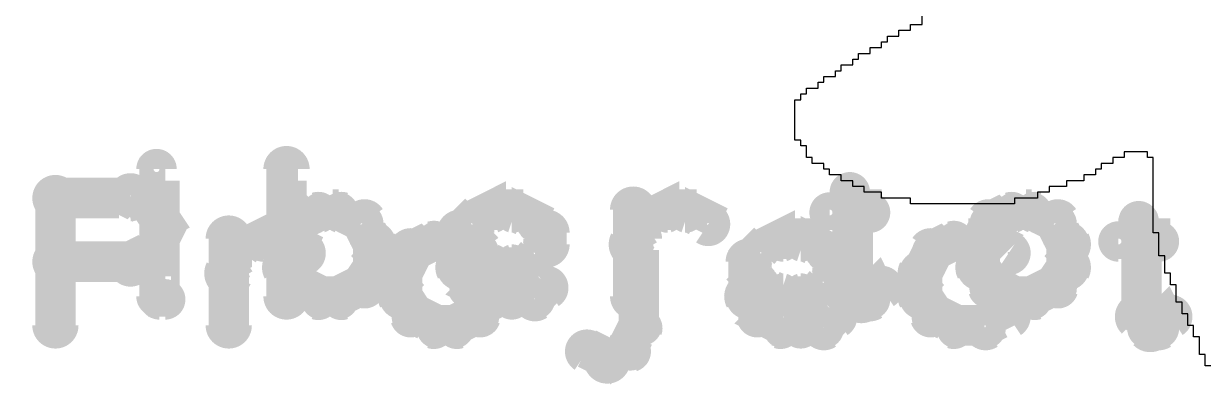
# Model space of a CAD drawing. Extents: x 7835 to 14160, y 8914 to 11568.
# Drawn here: x 7954.5 to 8159, y 9569.4 to 9633.1 of the extents above; entities that cross this region are included whole.
import ezdxf

# ---------------------------------------------------------------- set-up
doc = ezdxf.new("R2010")
doc.units = 0
for name, color, linetype in [('BOTTOM_SILKSCREEN', 5, 'CONTINUOUS'), ('DOCUMENTATION1', 3, 'CONTINUOUS'), ('TOP_SILKSCREEN', 1, 'CONTINUOUS')]:
    doc.layers.add(name, color=color, linetype=linetype)

msp = doc.modelspace()

# ---------------------------------------------------------------- linework, layer by layer
at = {"layer": 'BOTTOM_SILKSCREEN', "color": 171}
msp.add_lwpolyline([(8160, 9574), (8159, 9574), (8159, 9574), (8159, 9574, -1), (8159, 9574), (8159, 9574, -1), (8159, 9574), (8159, 9574), (8159, 9574), (8159, 9576), (8159, 9576), (8159, 9576, -1), (8159, 9576), (8159, 9576, -1), (8159, 9576), (8159, 9576), (8159, 9576), (8158, 9576), (8158, 9576), (8158, 9576, -1), (8158, 9576), (8158, 9576, -1), (8158, 9576), (8158, 9576), (8158, 9576), (8158, 9579), (8158, 9579), (8158, 9579, -1), (8158, 9579), (8158, 9579, -1), (8158, 9579), (8158, 9579), (8158, 9579), (8157, 9579), (8157, 9579), (8157, 9579, -1), (8157, 9579), (8157, 9579, -1), (8157, 9579), (8157, 9579), (8157, 9579), (8157, 9581), (8157, 9581), (8157, 9581, -1), (8157, 9581), (8157, 9581, -1), (8157, 9581), (8157, 9581), (8157, 9581), (8156, 9581), (8156, 9581), (8156, 9581, -1), (8156, 9581), (8156, 9581, -1), (8156, 9581), (8156, 9581), (8156, 9581), (8156, 9583), (8156, 9583), (8156, 9583, -1), (8156, 9583), (8156, 9583, -1), (8156, 9583), (8156, 9583), (8156, 9583), (8155, 9583), (8155, 9583), (8155, 9583, -1), (8155, 9583), (8155, 9583, -1), (8155, 9583), (8155, 9583), (8155, 9583), (8155, 9585), (8155, 9585), (8155, 9585, -1), (8155, 9585), (8155, 9585, -1), (8155, 9585), (8155, 9585), (8155, 9585), (8154, 9585), (8154, 9585), (8154, 9585, -1), (8154, 9585), (8154, 9585, -1), (8154, 9585), (8154, 9585), (8154, 9585), (8154, 9588), (8154, 9588), (8154, 9588, -1), (8154, 9588), (8154, 9588, -1), (8154, 9588), (8154, 9588), (8154, 9588), (8153, 9588), (8153, 9588), (8153, 9588, -1), (8153, 9588), (8153, 9588, -1), (8153, 9588), (8153, 9588), (8153, 9588), (8153, 9590), (8153, 9590), (8153, 9590, -1), (8153, 9590), (8153, 9590, -1), (8153, 9590), (8153, 9590), (8153, 9590), (8152, 9590), (8152, 9590), (8152, 9590, -1), (8152, 9590), (8152, 9590, -1), (8152, 9590), (8152, 9590), (8152, 9590), (8152, 9593), (8152, 9593), (8152, 9593, -1), (8152, 9593), (8152, 9593, -1), (8152, 9593), (8152, 9593), (8152, 9593), (8151, 9593), (8151, 9593), (8151, 9593, -1), (8151, 9593), (8151, 9593, -1), (8151, 9593), (8151, 9593), (8151, 9593), (8151, 9597), (8151, 9597), (8151, 9597, -1), (8151, 9597), (8151, 9597, -1), (8151, 9597), (8151, 9597), (8151, 9597), (8150, 9597), (8150, 9597), (8150, 9597, -1), (8150, 9597), (8150, 9597, -1), (8150, 9597), (8150, 9597), (8150, 9597), (8150, 9610), (8150, 9610), (8150, 9610, -1), (8150, 9610), (8150, 9610, -1), (8150, 9610), (8150, 9610), (8150, 9610), (8149, 9610), (8149, 9610), (8149, 9610, -1), (8149, 9610), (8149, 9610, -1), (8149, 9610), (8149, 9610), (8149, 9610), (8149, 9611), (8149, 9611), (8149, 9611, -1), (8149, 9611), (8149, 9611, -1), (8149, 9611), (8149, 9611), (8149, 9611), (8145, 9611), (8145, 9611), (8145, 9611, -1), (8145, 9611), (8145, 9611, -1), (8145, 9611), (8145, 9611), (8145, 9611), (8145, 9610), (8145, 9610), (8145, 9610, -1), (8145, 9610), (8145, 9610, -1), (8145, 9610), (8145, 9610), (8145, 9610), (8143, 9610), (8143, 9610), (8143, 9610, -1), (8143, 9610), (8143, 9610, -1), (8143, 9610), (8143, 9610), (8143, 9610), (8143, 9609), (8143, 9609), (8143, 9609, -1), (8143, 9609), (8143, 9609, -1), (8143, 9609), (8143, 9609), (8143, 9609), (8141, 9609), (8141, 9609), (8141, 9609, -1), (8141, 9609), (8141, 9609, -1), (8141, 9609), (8141, 9609), (8141, 9609), (8141, 9608), (8141, 9608), (8141, 9608, -1), (8141, 9608), (8141, 9608, -1), (8141, 9608), (8141, 9608), (8141, 9608), (8140, 9608), (8140, 9608), (8140, 9608, -1), (8140, 9608), (8140, 9608, -1), (8140, 9608), (8140, 9608), (8140, 9608), (8140, 9607), (8140, 9607), (8140, 9607, -1), (8140, 9607), (8140, 9607, -1), (8140, 9607), (8140, 9607), (8140, 9607), (8138, 9607), (8138, 9607), (8138, 9607, -1), (8138, 9607), (8138, 9607, -1), (8138, 9607), (8138, 9607), (8138, 9607), (8138, 9606), (8138, 9606), (8138, 9606, -1), (8138, 9606), (8138, 9606, -1), (8138, 9606), (8138, 9606), (8138, 9606), (8135, 9606), (8135, 9606), (8135, 9606, -1), (8135, 9606), (8135, 9606, -1), (8135, 9606), (8135, 9606), (8135, 9606), (8135, 9605), (8135, 9605), (8135, 9605, -1), (8135, 9605), (8135, 9605, -1), (8135, 9605), (8135, 9605), (8135, 9605), (8132, 9605), (8132, 9605), (8132, 9605, -1), (8132, 9605), (8132, 9605, -1), (8132, 9605), (8132, 9605), (8132, 9605), (8132, 9604), (8132, 9604), (8132, 9604, -1), (8132, 9604), (8132, 9604, -1), (8132, 9604), (8132, 9604), (8132, 9604), (8130, 9604), (8130, 9604), (8130, 9604, -1), (8130, 9604), (8130, 9604, -1), (8130, 9604), (8130, 9604), (8130, 9604), (8130, 9603), (8130, 9603), (8130, 9603, -1), (8130, 9603), (8130, 9603, -1), (8130, 9603), (8130, 9603), (8130, 9603), (8126, 9603), (8126, 9603), (8126, 9603, -1), (8126, 9603), (8126, 9603, -1), (8126, 9603), (8126, 9603), (8126, 9603), (8126, 9602), (8126, 9602), (8126, 9602, -1), (8126, 9602), (8126, 9602, -1), (8126, 9602), (8126, 9602), (8126, 9602), (8108, 9602), (8108, 9602), (8108, 9602, -1), (8108, 9602), (8108, 9602, -1), (8108, 9602), (8108, 9602), (8108, 9602), (8108, 9603), (8108, 9603), (8108, 9603, -1), (8108, 9603), (8108, 9603, -1), (8108, 9603), (8108, 9603), (8108, 9603), (8103, 9603), (8103, 9603), (8103, 9603, -1), (8103, 9603), (8103, 9603, -1), (8103, 9603), (8103, 9603), (8103, 9603), (8103, 9604), (8103, 9604), (8103, 9604, -1), (8103, 9604), (8103, 9604, -1), (8103, 9604), (8103, 9604), (8103, 9604), (8100, 9604), (8100, 9604), (8100, 9604, -1), (8100, 9604), (8100, 9604, -1), (8100, 9604), (8100, 9604), (8100, 9604), (8100, 9605), (8100, 9605), (8100, 9605, -1), (8100, 9605), (8100, 9605, -1), (8100, 9605), (8100, 9605), (8100, 9605), (8098, 9605), (8098, 9605), (8098, 9605, -1), (8098, 9605), (8098, 9605, -1), (8098, 9605), (8098, 9605), (8098, 9605), (8098, 9606), (8098, 9606), (8098, 9606, -1), (8098, 9606), (8098, 9606, -1), (8098, 9606), (8098, 9606), (8098, 9606), (8096, 9606), (8096, 9606), (8096, 9606, -1), (8096, 9606), (8096, 9606, -1), (8096, 9606), (8096, 9606), (8096, 9606), (8096, 9607), (8096, 9607), (8096, 9607, -1), (8096, 9607), (8096, 9607, -1), (8096, 9607), (8096, 9607), (8096, 9607), (8094, 9607), (8094, 9607), (8094, 9607, -1), (8094, 9607), (8094, 9607, -1), (8094, 9607), (8094, 9607), (8094, 9607), (8094, 9608), (8094, 9608), (8094, 9608, -1), (8094, 9608), (8094, 9608, -1), (8094, 9608), (8094, 9608), (8094, 9608), (8093, 9608), (8093, 9608), (8093, 9608, -1), (8093, 9608), (8093, 9608, -1), (8093, 9608), (8093, 9608), (8093, 9608), (8093, 9609), (8093, 9609), (8093, 9609, -1), (8093, 9609), (8093, 9609, -1), (8093, 9609), (8093, 9609), (8093, 9609), (8091, 9609), (8091, 9609), (8091, 9609, -1), (8091, 9609), (8091, 9609, -1), (8091, 9609), (8091, 9609), (8091, 9609), (8091, 9610), (8091, 9610), (8091, 9610, -1), (8091, 9610), (8091, 9610, -1), (8091, 9610), (8091, 9610), (8091, 9610), (8090, 9610), (8090, 9610), (8090, 9610, -1), (8090, 9610), (8090, 9610, -1), (8090, 9610), (8090, 9610), (8090, 9610), (8090, 9612), (8090, 9612), (8090, 9612, -1), (8090, 9612), (8090, 9612, -1), (8090, 9612), (8090, 9612), (8090, 9612), (8089, 9612), (8089, 9612), (8089, 9612, -1), (8089, 9612), (8089, 9612, -1), (8089, 9612), (8089, 9612), (8089, 9612), (8089, 9613), (8089, 9613), (8089, 9613, -1), (8089, 9613), (8089, 9613, -1), (8089, 9613), (8089, 9613), (8089, 9613), (8088, 9613), (8088, 9613), (8088, 9613, -1), (8088, 9613), (8088, 9613, -1), (8088, 9613), (8088, 9613), (8088, 9613), (8088, 9620), (8088, 9620), (8088, 9620, -1), (8088, 9620), (8088, 9620, -1), (8088, 9620), (8088, 9620), (8088, 9620), (8089, 9620), (8089, 9620), (8089, 9620, -1), (8089, 9620), (8089, 9620, -1), (8089, 9620), (8089, 9620), (8089, 9620), (8089, 9621), (8089, 9621), (8089, 9621, -1), (8089, 9621), (8089, 9621, -1), (8089, 9621), (8089, 9621), (8089, 9621), (8090, 9621), (8090, 9621), (8090, 9621, -1), (8090, 9621), (8090, 9621, -1), (8090, 9621), (8090, 9621), (8090, 9621), (8090, 9622), (8090, 9622), (8090, 9622, -1), (8090, 9622), (8090, 9622, -1), (8090, 9622), (8090, 9622), (8090, 9622), (8092, 9622), (8092, 9622), (8092, 9622, -1), (8092, 9622), (8092, 9622, -1), (8092, 9622), (8092, 9622), (8092, 9622), (8092, 9623), (8092, 9623), (8092, 9623, -1), (8092, 9623), (8092, 9623, -1), (8092, 9623), (8092, 9623), (8092, 9623), (8093, 9623), (8093, 9623), (8093, 9623, -1), (8093, 9623), (8093, 9623, -1), (8093, 9623), (8093, 9623), (8093, 9623), (8093, 9624), (8093, 9624), (8093, 9624, -1), (8093, 9624), (8093, 9624, -1), (8093, 9624), (8093, 9624), (8093, 9624), (8095, 9624), (8095, 9624), (8095, 9624, -1), (8095, 9624), (8095, 9624, -1), (8095, 9624), (8095, 9624), (8095, 9624), (8095, 9625), (8095, 9625), (8095, 9625, -1), (8095, 9625), (8095, 9625, -1), (8095, 9625), (8095, 9625), (8095, 9625), (8096, 9625), (8096, 9625), (8096, 9625, -1), (8096, 9625), (8096, 9625, -1), (8096, 9625), (8096, 9625), (8096, 9625), (8096, 9626), (8096, 9626), (8096, 9626, -1), (8096, 9626), (8096, 9626, -1), (8096, 9626), (8096, 9626), (8096, 9626), (8098, 9626), (8098, 9626), (8098, 9626, -1), (8098, 9626), (8098, 9626, -1), (8098, 9626), (8098, 9626), (8098, 9626), (8098, 9627), (8098, 9627), (8098, 9627, -1), (8098, 9627), (8098, 9627, -1), (8098, 9627), (8098, 9627), (8098, 9627), (8099, 9627), (8099, 9627), (8099, 9627, -1), (8099, 9627), (8099, 9627, -1), (8099, 9627), (8099, 9627), (8099, 9627), (8099, 9628), (8099, 9628), (8099, 9628, -1), (8099, 9628), (8099, 9628, -1), (8099, 9628), (8099, 9628), (8099, 9628), (8101, 9628), (8101, 9628), (8101, 9628, -1), (8101, 9628), (8101, 9628, -1), (8101, 9628), (8101, 9628), (8101, 9628), (8101, 9629), (8101, 9629), (8101, 9629, -1), (8101, 9629), (8101, 9629, -1), (8101, 9629), (8101, 9629), (8101, 9629), (8103, 9629), (8103, 9629), (8103, 9629, -1), (8103, 9629), (8103, 9629, -1), (8103, 9629), (8103, 9629), (8103, 9629), (8103, 9630), (8103, 9630), (8103, 9630, -1), (8103, 9630), (8103, 9630, -1), (8103, 9630), (8103, 9630), (8103, 9630), (8104, 9630), (8104, 9630), (8104, 9630, -1), (8104, 9630), (8104, 9630, -1), (8104, 9630), (8104, 9630), (8104, 9630), (8104, 9631), (8104, 9631), (8104, 9631, -1), (8104, 9631), (8104, 9631, -1), (8104, 9631), (8104, 9631), (8104, 9631), (8106, 9631), (8106, 9631), (8106, 9631, -1), (8106, 9631), (8106, 9631, -1), (8106, 9631), (8106, 9631), (8106, 9631), (8106, 9632), (8106, 9632), (8106, 9632, -1), (8106, 9632), (8106, 9632, -1), (8106, 9632), (8106, 9632), (8106, 9632), (8108, 9632), (8108, 9632), (8108, 9632, -1), (8108, 9632), (8108, 9632, -1), (8108, 9632), (8108, 9632), (8108, 9632), (8108, 9633), (8108, 9633), (8108, 9633, -1), (8108, 9633), (8108, 9633, -1), (8108, 9633), (8108, 9633), (8108, 9633), (8110, 9633), (8110, 9633), (8110, 9633, -1), (8110, 9633), (8110, 9633, -1), (8110, 9633), (8110, 9633), (8110, 9633), (8110, 9635)], format="xyb", dxfattribs=at)
at = {"layer": 'DOCUMENTATION1', "color": 94}
for points in [[(7958, 9581, 4, 4, 1), (7962, 9581, 0, 0, 0), (7960, 9581, 0, 0, 0), (7960, 9581, 7, 7, 0), (7960, 9603, 7, 7, 0), (7960, 9603, 0, 0, 0), (7960, 9603, 4, 4, 0), (7962, 9603, 4, 4, 1), (7958, 9603, 0, 0, 0)], [(7960, 9605, 4, 4, 1), (7960, 9601, 0, 0, 0), (7960, 9603, 0, 0, 0), (7960, 9603, 7, 7, 0), (7973, 9603, 7, 7, 0), (7973, 9603, 0, 0, 0), (7973, 9603, 4, 4, 0), (7973, 9601, 4, 4, 1), (7973, 9605, 0, 0, 0)], [(7974, 9605, 4, 4, 1), (7972, 9602, 0, 0, 0), (7973, 9603, 0, 0, 0), (7973, 9603, 7, 7, 0), (7977, 9601, 7, 7, 0), (7977, 9601, 0, 0, 0), (7977, 9601, 4, 4, 0), (7976, 9600, 4, 4, 1), (7978, 9603, 0, 0, 0)], [(7978, 9602, 4, 4, 1), (7975, 9600, 0, 0, 0), (7977, 9601, 0, 0, 0), (7977, 9601, 7, 7, 0), (7979, 9598, 7, 7, 0), (7979, 9598, 0, 0, 0), (7979, 9598, 4, 4, 0), (7977, 9597, 4, 4, 1), (7980, 9598, 0, 0, 0)], [(8061, 9601, 4, 4, 1), (8061, 9601, 0, 0, 0), (8061, 9601, 0, 0, 0), (8061, 9601, 7, 7, 0), (8061, 9601, 7, 7, 0), (8061, 9601, 0, 0, 0), (8061, 9601, 4, 4, 0), (8061, 9601, 4, 4, 1), (8061, 9601, 0, 0, 0)], [(8149, 9599, 4, 4, 1), (8146, 9599, 0, 0, 0), (8148, 9599, 0, 0, 0), (8148, 9599, 7, 7, 0), (8148, 9583, 7, 7, 0), (8148, 9583, 0, 0, 0), (8148, 9583, 4, 4, 0), (8146, 9583, 4, 4, 1), (8149, 9583, 0, 0, 0)], [(7980, 9597, 4, 4, 1), (7977, 9598, 0, 0, 0), (7979, 9598, 0, 0, 0), (7979, 9598, 7, 7, 0), (7977, 9594, 7, 7, 0), (7977, 9594, 0, 0, 0), (7977, 9594, 4, 4, 0), (7975, 9595, 4, 4, 1), (7978, 9593, 0, 0, 0)], [(7988, 9581, 4, 4, 1), (7992, 9581, 0, 0, 0), (7990, 9581, 0, 0, 0), (7990, 9581, 7, 7, 0), (7990, 9596, 7, 7, 0), (7990, 9596, 0, 0, 0), (7990, 9596, 4, 4, 0), (7992, 9596, 4, 4, 1), (7988, 9596, 0, 0, 0)], [(7988, 9591, 4, 4, 1), (7992, 9589, 0, 0, 0), (7990, 9590, 0, 0, 0), (7990, 9590, 7, 7, 0), (7992, 9594, 7, 7, 0), (7992, 9594, 0, 0, 0), (7992, 9594, 4, 4, 0), (7993, 9593, 4, 4, 1), (7990, 9595, 0, 0, 0)], [(7991, 9595, 4, 4, 1), (7993, 9592, 0, 0, 0), (7992, 9594, 0, 0, 0), (7992, 9594, 7, 7, 0), (7996, 9596, 7, 7, 0), (7996, 9596, 0, 0, 0), (7996, 9596, 4, 4, 0), (7996, 9594, 4, 4, 1), (7995, 9597, 0, 0, 0)], [(7996, 9597, 4, 4, 1), (7996, 9594, 0, 0, 0), (7996, 9596, 0, 0, 0), (7996, 9596, 7, 7, 0), (7999, 9596, 7, 7, 0), (7999, 9596, 0, 0, 0), (7999, 9596, 4, 4, 0), (7999, 9594, 4, 4, 1), (7999, 9597, 0, 0, 0)], [(8000, 9597, 4, 4, 1), (7999, 9594, 0, 0, 0), (7999, 9596, 0, 0, 0), (7999, 9596, 7, 7, 0), (8003, 9594, 7, 7, 0), (8003, 9594, 0, 0, 0), (8003, 9594, 4, 4, 0), (8002, 9592, 4, 4, 1), (8004, 9595, 0, 0, 0)], [(8023, 9593, 4, 4, 1), (8020, 9595, 0, 0, 0), (8022, 9594, 0, 0, 0), (8022, 9594, 7, 7, 0), (8020, 9590, 7, 7, 0), (8020, 9590, 0, 0, 0), (8020, 9590, 4, 4, 0), (8018, 9591, 4, 4, 1), (8022, 9589, 0, 0, 0)], [(8026, 9594, 4, 4, 1), (8025, 9597, 0, 0, 0), (8026, 9596, 0, 0, 0), (8026, 9596, 7, 7, 0), (8022, 9594, 7, 7, 0), (8022, 9594, 0, 0, 0), (8022, 9594, 4, 4, 0), (8021, 9595, 4, 4, 1), (8023, 9592, 0, 0, 0)], [(8029, 9594, 4, 4, 1), (8029, 9597, 0, 0, 0), (8029, 9596, 0, 0, 0), (8029, 9596, 7, 7, 0), (8026, 9596, 7, 7, 0), (8026, 9596, 0, 0, 0), (8026, 9596, 4, 4, 0), (8026, 9597, 4, 4, 1), (8026, 9594, 0, 0, 0)], [(8032, 9592, 4, 4, 1), (8034, 9595, 0, 0, 0), (8033, 9594, 0, 0, 0), (8033, 9594, 7, 7, 0), (8029, 9596, 7, 7, 0), (8029, 9596, 0, 0, 0), (8029, 9596, 4, 4, 0), (8030, 9597, 4, 4, 1), (8029, 9594, 0, 0, 0)], [(8033, 9589, 4, 4, 1), (8037, 9591, 0, 0, 0), (8035, 9590, 0, 0, 0), (8035, 9590, 7, 7, 0), (8033, 9594, 7, 7, 0), (8033, 9594, 0, 0, 0), (8033, 9594, 4, 4, 0), (8035, 9595, 4, 4, 1), (8032, 9593, 0, 0, 0)], [(8060, 9581, 4, 4, 1), (8063, 9581, 0, 0, 0), (8061, 9581, 0, 0, 0), (8061, 9581, 7, 7, 0), (8061, 9596, 7, 7, 0), (8061, 9596, 0, 0, 0), (8061, 9596, 4, 4, 0), (8063, 9596, 4, 4, 1), (8060, 9596, 0, 0, 0)], [(8081, 9595, 4, 4, 1), (8083, 9592, 0, 0, 0), (8082, 9594, 0, 0, 0), (8082, 9594, 7, 7, 0), (8086, 9596, 7, 7, 0), (8086, 9596, 0, 0, 0), (8086, 9596, 4, 4, 0), (8086, 9594, 4, 4, 1), (8085, 9597, 0, 0, 0)], [(8086, 9597, 4, 4, 1), (8086, 9594, 0, 0, 0), (8086, 9596, 0, 0, 0), (8086, 9596, 7, 7, 0), (8089, 9596, 7, 7, 0), (8089, 9596, 0, 0, 0), (8089, 9596, 4, 4, 0), (8089, 9594, 4, 4, 1), (8089, 9597, 0, 0, 0)], [(8090, 9597, 4, 4, 1), (8089, 9594, 0, 0, 0), (8089, 9596, 0, 0, 0), (8089, 9596, 7, 7, 0), (8093, 9594, 7, 7, 0), (8093, 9594, 0, 0, 0), (8093, 9594, 4, 4, 0), (8092, 9592, 4, 4, 1), (8094, 9595, 0, 0, 0)], [(8113, 9593, 4, 4, 1), (8110, 9595, 0, 0, 0), (8112, 9594, 0, 0, 0), (8112, 9594, 7, 7, 0), (8110, 9590, 7, 7, 0), (8110, 9590, 0, 0, 0), (8110, 9590, 4, 4, 0), (8108, 9591, 4, 4, 1), (8112, 9589, 0, 0, 0)], [(8116, 9594, 4, 4, 1), (8115, 9597, 0, 0, 0), (8116, 9596, 0, 0, 0), (8116, 9596, 7, 7, 0), (8112, 9594, 7, 7, 0), (8112, 9594, 0, 0, 0), (8112, 9594, 4, 4, 0), (8111, 9595, 4, 4, 1), (8113, 9592, 0, 0, 0)], [(8121, 9594, 4, 4, 1), (8121, 9597, 0, 0, 0), (8121, 9596, 0, 0, 0), (8121, 9596, 7, 7, 0), (8116, 9596, 7, 7, 0), (8116, 9596, 0, 0, 0), (8116, 9596, 4, 4, 0), (8116, 9597, 4, 4, 1), (8116, 9594, 0, 0, 0)], [(8124, 9592, 4, 4, 1), (8126, 9595, 0, 0, 0), (8125, 9594, 0, 0, 0), (8125, 9594, 7, 7, 0), (8121, 9596, 7, 7, 0), (8121, 9596, 0, 0, 0), (8121, 9596, 4, 4, 0), (8122, 9597, 4, 4, 1), (8120, 9594, 0, 0, 0)], [(8144, 9597, 4, 4, 1), (8144, 9594, 0, 0, 0), (8144, 9596, 0, 0, 0), (8144, 9596, 7, 7, 0), (8151, 9596, 7, 7, 0), (8151, 9596, 0, 0, 0), (8151, 9596, 4, 4, 0), (8151, 9594, 4, 4, 1), (8151, 9597, 0, 0, 0)], [(7973, 9590, 4, 4, 1), (7973, 9594, 0, 0, 0), (7973, 9592, 0, 0, 0), (7973, 9592, 7, 7, 0), (7960, 9592, 7, 7, 0), (7960, 9592, 0, 0, 0), (7960, 9592, 4, 4, 0), (7960, 9594, 4, 4, 1), (7960, 9590, 0, 0, 0)], [(7978, 9592, 4, 4, 1), (7976, 9595, 0, 0, 0), (7977, 9594, 0, 0, 0), (7977, 9594, 7, 7, 0), (7973, 9592, 7, 7, 0), (7973, 9592, 0, 0, 0), (7973, 9592, 4, 4, 0), (7972, 9593, 4, 4, 1), (7974, 9590, 0, 0, 0)], [(8078, 9586, 4, 4, 1), (8082, 9586, 0, 0, 0), (8080, 9586, 0, 0, 0), (8080, 9586, 7, 7, 0), (8080, 9592, 7, 7, 0), (8080, 9592, 0, 0, 0), (8080, 9592, 4, 4, 0), (8082, 9592, 4, 4, 1), (8078, 9592, 0, 0, 0)], [(8079, 9593, 4, 4, 1), (8081, 9591, 0, 0, 0), (8080, 9592, 0, 0, 0), (8080, 9592, 7, 7, 0), (8082, 9594, 7, 7, 0), (8082, 9594, 0, 0, 0), (8082, 9594, 4, 4, 0), (8083, 9593, 4, 4, 1), (8081, 9595, 0, 0, 0)], [(8094, 9595, 4, 4, 1), (8092, 9593, 0, 0, 0), (8093, 9594, 0, 0, 0), (8093, 9594, 7, 7, 0), (8095, 9592, 7, 7, 0), (8095, 9592, 0, 0, 0), (8095, 9592, 4, 4, 0), (8094, 9591, 4, 4, 1), (8096, 9593, 0, 0, 0)], [(8097, 9592, 4, 4, 1), (8093, 9592, 0, 0, 0), (8095, 9592, 0, 0, 0), (8095, 9592, 7, 7, 0), (8095, 9590, 7, 7, 0), (8095, 9590, 0, 0, 0), (8095, 9590, 4, 4, 0), (8093, 9590, 4, 4, 1), (8097, 9590, 0, 0, 0)], [(8022, 9590, 4, 4, 1), (8018, 9590, 0, 0, 0), (8020, 9590, 0, 0, 0), (8020, 9590, 7, 7, 0), (8020, 9586, 7, 7, 0), (8020, 9586, 0, 0, 0), (8020, 9586, 4, 4, 0), (8018, 9586, 4, 4, 1), (8022, 9586, 0, 0, 0)], [(8033, 9586, 4, 4, 1), (8037, 9586, 0, 0, 0), (8035, 9586, 0, 0, 0), (8035, 9586, 7, 7, 0), (8035, 9590, 7, 7, 0), (8035, 9590, 0, 0, 0), (8035, 9590, 4, 4, 0), (8037, 9590, 4, 4, 1), (8033, 9590, 0, 0, 0)], [(8112, 9590, 4, 4, 1), (8108, 9590, 0, 0, 0), (8110, 9590, 0, 0, 0), (8110, 9590, 7, 7, 0), (8110, 9586, 7, 7, 0), (8110, 9586, 0, 0, 0), (8110, 9586, 4, 4, 0), (8108, 9586, 4, 4, 1), (8112, 9586, 0, 0, 0)], [(8081, 9587, 4, 4, 1), (8083, 9589, 0, 0, 0), (8082, 9588, 0, 0, 0), (8082, 9588, 7, 7, 0), (8080, 9590, 7, 7, 0), (8080, 9590, 0, 0, 0), (8080, 9590, 4, 4, 0), (8081, 9591, 4, 4, 1), (8079, 9589, 0, 0, 0)], [(8085, 9585, 4, 4, 1), (8086, 9588, 0, 0, 0), (8086, 9586, 0, 0, 0), (8086, 9586, 7, 7, 0), (8082, 9588, 7, 7, 0), (8082, 9588, 0, 0, 0), (8082, 9588, 4, 4, 0), (8083, 9590, 4, 4, 1), (8081, 9587, 0, 0, 0)], [(8094, 9587, 4, 4, 1), (8092, 9590, 0, 0, 0), (8093, 9588, 0, 0, 0), (8093, 9588, 7, 7, 0), (8089, 9586, 7, 7, 0), (8089, 9586, 0, 0, 0), (8089, 9586, 4, 4, 0), (8089, 9588, 4, 4, 1), (8090, 9585, 0, 0, 0)], [(8096, 9589, 4, 4, 1), (8094, 9591, 0, 0, 0), (8095, 9590, 0, 0, 0), (8095, 9590, 7, 7, 0), (8093, 9588, 7, 7, 0), (8093, 9588, 0, 0, 0), (8093, 9588, 4, 4, 0), (8092, 9589, 4, 4, 1), (8094, 9587, 0, 0, 0)], [(8022, 9587, 4, 4, 1), (8018, 9585, 0, 0, 0), (8020, 9586, 0, 0, 0), (8020, 9586, 7, 7, 0), (8022, 9583, 7, 7, 0), (8022, 9583, 0, 0, 0), (8022, 9583, 4, 4, 0), (8020, 9582, 4, 4, 1), (8023, 9583, 0, 0, 0)], [(8032, 9583, 4, 4, 1), (8035, 9582, 0, 0, 0), (8033, 9583, 0, 0, 0), (8033, 9583, 7, 7, 0), (8035, 9586, 7, 7, 0), (8035, 9586, 0, 0, 0), (8035, 9586, 4, 4, 0), (8037, 9585, 4, 4, 1), (8033, 9587, 0, 0, 0)], [(8080, 9582, 4, 4, 1), (8083, 9583, 0, 0, 0), (8082, 9583, 0, 0, 0), (8082, 9583, 7, 7, 0), (8080, 9586, 7, 7, 0), (8080, 9586, 0, 0, 0), (8080, 9586, 4, 4, 0), (8082, 9587, 4, 4, 1), (8078, 9585, 0, 0, 0)], [(8089, 9585, 4, 4, 1), (8089, 9588, 0, 0, 0), (8089, 9586, 0, 0, 0), (8089, 9586, 7, 7, 0), (8086, 9586, 7, 7, 0), (8086, 9586, 0, 0, 0), (8086, 9586, 4, 4, 0), (8086, 9588, 4, 4, 1), (8086, 9585, 0, 0, 0)], [(8112, 9587, 4, 4, 1), (8108, 9585, 0, 0, 0), (8110, 9586, 0, 0, 0), (8110, 9586, 7, 7, 0), (8112, 9583, 7, 7, 0), (8112, 9583, 0, 0, 0), (8112, 9583, 4, 4, 0), (8110, 9582, 4, 4, 1), (8113, 9583, 0, 0, 0)], [(8023, 9584, 4, 4, 1), (8021, 9581, 0, 0, 0), (8022, 9583, 0, 0, 0), (8022, 9583, 7, 7, 0), (8026, 9581, 7, 7, 0), (8026, 9581, 0, 0, 0), (8026, 9581, 4, 4, 0), (8025, 9579, 4, 4, 1), (8026, 9582, 0, 0, 0)], [(8029, 9582, 4, 4, 1), (8030, 9579, 0, 0, 0), (8029, 9581, 0, 0, 0), (8029, 9581, 7, 7, 0), (8033, 9583, 7, 7, 0), (8033, 9583, 0, 0, 0), (8033, 9583, 4, 4, 0), (8034, 9581, 4, 4, 1), (8032, 9584, 0, 0, 0)], [(8085, 9579, 4, 4, 1), (8086, 9582, 0, 0, 0), (8086, 9581, 0, 0, 0), (8086, 9581, 7, 7, 0), (8082, 9583, 7, 7, 0), (8082, 9583, 0, 0, 0), (8082, 9583, 4, 4, 0), (8083, 9584, 4, 4, 1), (8081, 9581, 0, 0, 0)], [(8096, 9581, 4, 4, 1), (8094, 9584, 0, 0, 0), (8095, 9583, 0, 0, 0), (8095, 9583, 7, 7, 0), (8093, 9581, 7, 7, 0), (8093, 9581, 0, 0, 0), (8093, 9581, 4, 4, 0), (8092, 9582, 4, 4, 1), (8094, 9579, 0, 0, 0)], [(8113, 9584, 4, 4, 1), (8111, 9581, 0, 0, 0), (8112, 9583, 0, 0, 0), (8112, 9583, 7, 7, 0), (8116, 9581, 7, 7, 0), (8116, 9581, 0, 0, 0), (8116, 9581, 4, 4, 0), (8115, 9579, 4, 4, 1), (8116, 9582, 0, 0, 0)], [(8120, 9582, 4, 4, 1), (8122, 9579, 0, 0, 0), (8121, 9581, 0, 0, 0), (8121, 9581, 7, 7, 0), (8125, 9583, 7, 7, 0), (8125, 9583, 0, 0, 0), (8125, 9583, 4, 4, 0), (8126, 9581, 4, 4, 1), (8124, 9584, 0, 0, 0)], [(8149, 9584, 4, 4, 1), (8146, 9581, 0, 0, 0), (8148, 9583, 0, 0, 0), (8148, 9583, 7, 7, 0), (8149, 9581, 7, 7, 0), (8149, 9581, 0, 0, 0), (8149, 9581, 4, 4, 0), (8148, 9579, 4, 4, 1), (8151, 9582, 0, 0, 0)], [(8150, 9582, 4, 4, 1), (8152, 9579, 0, 0, 0), (8151, 9581, 0, 0, 0), (8151, 9581, 7, 7, 0), (8153, 9583, 7, 7, 0), (8153, 9583, 0, 0, 0), (8153, 9583, 4, 4, 0), (8154, 9581, 4, 4, 1), (8152, 9584, 0, 0, 0)], [(8026, 9582, 4, 4, 1), (8026, 9579, 0, 0, 0), (8026, 9581, 0, 0, 0), (8026, 9581, 7, 7, 0), (8029, 9581, 7, 7, 0), (8029, 9581, 0, 0, 0), (8029, 9581, 4, 4, 0), (8029, 9579, 4, 4, 1), (8029, 9582, 0, 0, 0)], [(8058, 9578, 4, 4, 1), (8061, 9576, 0, 0, 0), (8059, 9577, 0, 0, 0), (8059, 9577, 7, 7, 0), (8061, 9581, 7, 7, 0), (8061, 9581, 0, 0, 0), (8061, 9581, 4, 4, 0), (8063, 9580, 4, 4, 1), (8060, 9581, 0, 0, 0)], [(8089, 9579, 4, 4, 1), (8089, 9582, 0, 0, 0), (8089, 9581, 0, 0, 0), (8089, 9581, 7, 7, 0), (8086, 9581, 7, 7, 0), (8086, 9581, 0, 0, 0), (8086, 9581, 4, 4, 0), (8086, 9582, 4, 4, 1), (8086, 9579, 0, 0, 0)], [(8093, 9579, 4, 4, 1), (8093, 9582, 0, 0, 0), (8093, 9581, 0, 0, 0), (8093, 9581, 7, 7, 0), (8089, 9581, 7, 7, 0), (8089, 9581, 0, 0, 0), (8089, 9581, 4, 4, 0), (8089, 9582, 4, 4, 1), (8089, 9579, 0, 0, 0)], [(8116, 9582, 4, 4, 1), (8116, 9579, 0, 0, 0), (8116, 9581, 0, 0, 0), (8116, 9581, 7, 7, 0), (8121, 9581, 7, 7, 0), (8121, 9581, 0, 0, 0), (8121, 9581, 4, 4, 0), (8121, 9579, 4, 4, 1), (8121, 9582, 0, 0, 0)], [(8149, 9582, 4, 4, 1), (8149, 9579, 0, 0, 0), (8149, 9581, 0, 0, 0), (8149, 9581, 7, 7, 0), (8151, 9581, 7, 7, 0), (8151, 9581, 0, 0, 0), (8151, 9581, 4, 4, 0), (8151, 9579, 4, 4, 1), (8151, 9582, 0, 0, 0)], [(8053, 9578, 4, 4, 1), (8051, 9575, 0, 0, 0), (8052, 9577, 0, 0, 0), (8052, 9577, 7, 7, 0), (8056, 9575, 7, 7, 0), (8056, 9575, 0, 0, 0), (8056, 9575, 4, 4, 0), (8055, 9573, 4, 4, 1), (8056, 9577, 0, 0, 0)], [(8055, 9577, 4, 4, 1), (8056, 9573, 0, 0, 0), (8056, 9575, 0, 0, 0), (8056, 9575, 7, 7, 0), (8059, 9577, 7, 7, 0), (8059, 9577, 0, 0, 0), (8059, 9577, 4, 4, 0), (8060, 9575, 4, 4, 1), (8059, 9578, 0, 0, 0)]]:
    msp.add_lwpolyline(points, format="xyseb", dxfattribs=at)
at = {"layer": 'TOP_SILKSCREEN', "color": 135}
for points in [[(7998, 9586, 4, 4, 1), (8002, 9586, 0, 0, 0), (8000, 9586, 0, 0, 0), (8000, 9586, 7, 7, 0), (8000, 9608, 7, 7, 0), (8000, 9608, 0, 0, 0), (8000, 9608, 4, 4, 0), (8002, 9608, 4, 4, 1), (7998, 9608, 0, 0, 0)], [(7976, 9586, 4, 4, 1), (7979, 9586, 0, 0, 0), (7978, 9586, 0, 0, 0), (7978, 9586, 7, 7, 0), (7978, 9608, 7, 7, 0), (7978, 9608, 0, 0, 0), (7978, 9608, 4, 4, 0), (7979, 9608, 4, 4, 1), (7976, 9608, 0, 0, 0)], [(8099, 9604, 4, 4, 1), (8096, 9604, 0, 0, 0), (8098, 9604, 0, 0, 0), (8098, 9604, 7, 7, 0), (8098, 9588, 7, 7, 0), (8098, 9588, 0, 0, 0), (8098, 9588, 4, 4, 0), (8096, 9588, 4, 4, 1), (8099, 9588, 0, 0, 0)], [(8006, 9599, 4, 4, 1), (8005, 9602, 0, 0, 0), (8006, 9601, 0, 0, 0), (8006, 9601, 7, 7, 0), (8002, 9599, 7, 7, 0), (8002, 9599, 0, 0, 0), (8002, 9599, 4, 4, 0), (8001, 9600, 4, 4, 1), (8003, 9597, 0, 0, 0)], [(8009, 9599, 4, 4, 1), (8009, 9602, 0, 0, 0), (8009, 9601, 0, 0, 0), (8009, 9601, 7, 7, 0), (8006, 9601, 7, 7, 0), (8006, 9601, 0, 0, 0), (8006, 9601, 4, 4, 0), (8006, 9602, 4, 4, 1), (8006, 9599, 0, 0, 0)], [(8012, 9597, 4, 4, 1), (8014, 9600, 0, 0, 0), (8013, 9599, 0, 0, 0), (8013, 9599, 7, 7, 0), (8009, 9601, 7, 7, 0), (8009, 9601, 0, 0, 0), (8009, 9601, 4, 4, 0), (8010, 9602, 4, 4, 1), (8009, 9599, 0, 0, 0)], [(8031, 9600, 4, 4, 1), (8033, 9597, 0, 0, 0), (8032, 9599, 0, 0, 0), (8032, 9599, 7, 7, 0), (8036, 9601, 7, 7, 0), (8036, 9601, 0, 0, 0), (8036, 9601, 4, 4, 0), (8036, 9599, 4, 4, 1), (8035, 9602, 0, 0, 0)], [(8036, 9602, 4, 4, 1), (8036, 9599, 0, 0, 0), (8036, 9601, 0, 0, 0), (8036, 9601, 7, 7, 0), (8039, 9601, 7, 7, 0), (8039, 9601, 0, 0, 0), (8039, 9601, 4, 4, 0), (8039, 9599, 4, 4, 1), (8039, 9602, 0, 0, 0)], [(8040, 9602, 4, 4, 1), (8039, 9599, 0, 0, 0), (8039, 9601, 0, 0, 0), (8039, 9601, 7, 7, 0), (8043, 9599, 7, 7, 0), (8043, 9599, 0, 0, 0), (8043, 9599, 4, 4, 0), (8042, 9597, 4, 4, 1), (8044, 9600, 0, 0, 0)], [(8058, 9586, 4, 4, 1), (8062, 9586, 0, 0, 0), (8060, 9586, 0, 0, 0), (8060, 9586, 7, 7, 0), (8060, 9601, 7, 7, 0), (8060, 9601, 0, 0, 0), (8060, 9601, 4, 4, 0), (8062, 9601, 4, 4, 1), (8058, 9601, 0, 0, 0)], [(8061, 9600, 4, 4, 1), (8063, 9597, 0, 0, 0), (8062, 9599, 0, 0, 0), (8062, 9599, 7, 7, 0), (8066, 9601, 7, 7, 0), (8066, 9601, 0, 0, 0), (8066, 9601, 4, 4, 0), (8066, 9599, 4, 4, 1), (8065, 9602, 0, 0, 0)], [(8066, 9602, 4, 4, 1), (8066, 9599, 0, 0, 0), (8066, 9601, 0, 0, 0), (8066, 9601, 7, 7, 0), (8069, 9601, 7, 7, 0), (8069, 9601, 0, 0, 0), (8069, 9601, 4, 4, 0), (8069, 9599, 4, 4, 1), (8069, 9602, 0, 0, 0)], [(8070, 9602, 4, 4, 1), (8069, 9599, 0, 0, 0), (8069, 9601, 0, 0, 0), (8069, 9601, 7, 7, 0), (8073, 9599, 7, 7, 0), (8073, 9599, 0, 0, 0), (8073, 9599, 4, 4, 0), (8072, 9597, 4, 4, 1), (8074, 9600, 0, 0, 0)], [(8094, 9602, 4, 4, 1), (8094, 9599, 0, 0, 0), (8094, 9601, 0, 0, 0), (8094, 9601, 7, 7, 0), (8101, 9601, 7, 7, 0), (8101, 9601, 0, 0, 0), (8101, 9601, 4, 4, 0), (8101, 9599, 4, 4, 1), (8101, 9602, 0, 0, 0)], [(8126, 9599, 4, 4, 1), (8125, 9602, 0, 0, 0), (8126, 9601, 0, 0, 0), (8126, 9601, 7, 7, 0), (8122, 9599, 7, 7, 0), (8122, 9599, 0, 0, 0), (8122, 9599, 4, 4, 0), (8121, 9600, 4, 4, 1), (8123, 9597, 0, 0, 0)], [(8129, 9599, 4, 4, 1), (8129, 9602, 0, 0, 0), (8129, 9601, 0, 0, 0), (8129, 9601, 7, 7, 0), (8126, 9601, 7, 7, 0), (8126, 9601, 0, 0, 0), (8126, 9601, 4, 4, 0), (8126, 9602, 4, 4, 1), (8126, 9599, 0, 0, 0)], [(8132, 9597, 4, 4, 1), (8134, 9600, 0, 0, 0), (8133, 9599, 0, 0, 0), (8133, 9599, 7, 7, 0), (8129, 9601, 7, 7, 0), (8129, 9601, 0, 0, 0), (8129, 9601, 4, 4, 0), (8130, 9602, 4, 4, 1), (8129, 9599, 0, 0, 0)], [(8003, 9598, 4, 4, 1), (8000, 9600, 0, 0, 0), (8002, 9599, 0, 0, 0), (8002, 9599, 7, 7, 0), (8000, 9595, 7, 7, 0), (8000, 9595, 0, 0, 0), (8000, 9595, 4, 4, 0), (7998, 9596, 4, 4, 1), (8002, 9594, 0, 0, 0)], [(8013, 9594, 4, 4, 1), (8017, 9596, 0, 0, 0), (8015, 9595, 0, 0, 0), (8015, 9595, 7, 7, 0), (8013, 9599, 7, 7, 0), (8013, 9599, 0, 0, 0), (8013, 9599, 4, 4, 0), (8015, 9600, 4, 4, 1), (8012, 9598, 0, 0, 0)], [(8029, 9598, 4, 4, 1), (8031, 9596, 0, 0, 0), (8030, 9597, 0, 0, 0), (8030, 9597, 7, 7, 0), (8032, 9599, 7, 7, 0), (8032, 9599, 0, 0, 0), (8032, 9599, 4, 4, 0), (8033, 9598, 4, 4, 1), (8031, 9600, 0, 0, 0)], [(8044, 9600, 4, 4, 1), (8042, 9598, 0, 0, 0), (8043, 9599, 0, 0, 0), (8043, 9599, 7, 7, 0), (8045, 9597, 7, 7, 0), (8045, 9597, 0, 0, 0), (8045, 9597, 4, 4, 0), (8044, 9596, 4, 4, 1), (8046, 9598, 0, 0, 0)], [(8058, 9596, 4, 4, 1), (8062, 9594, 0, 0, 0), (8060, 9595, 0, 0, 0), (8060, 9595, 7, 7, 0), (8062, 9599, 7, 7, 0), (8062, 9599, 0, 0, 0), (8062, 9599, 4, 4, 0), (8063, 9598, 4, 4, 1), (8060, 9600, 0, 0, 0)], [(8123, 9598, 4, 4, 1), (8120, 9600, 0, 0, 0), (8122, 9599, 0, 0, 0), (8122, 9599, 7, 7, 0), (8120, 9595, 7, 7, 0), (8120, 9595, 0, 0, 0), (8120, 9595, 4, 4, 0), (8118, 9596, 4, 4, 1), (8122, 9594, 0, 0, 0)], [(8133, 9594, 4, 4, 1), (8137, 9596, 0, 0, 0), (8135, 9595, 0, 0, 0), (8135, 9595, 7, 7, 0), (8133, 9599, 7, 7, 0), (8133, 9599, 0, 0, 0), (8133, 9599, 4, 4, 0), (8135, 9600, 4, 4, 1), (8132, 9598, 0, 0, 0)], [(8028, 9591, 4, 4, 1), (8032, 9591, 0, 0, 0), (8030, 9591, 0, 0, 0), (8030, 9591, 7, 7, 0), (8030, 9597, 7, 7, 0), (8030, 9597, 0, 0, 0), (8030, 9597, 4, 4, 0), (8032, 9597, 4, 4, 1), (8028, 9597, 0, 0, 0)], [(8047, 9597, 4, 4, 1), (8043, 9597, 0, 0, 0), (8045, 9597, 0, 0, 0), (8045, 9597, 7, 7, 0), (8045, 9595, 7, 7, 0), (8045, 9595, 0, 0, 0), (8045, 9595, 4, 4, 0), (8043, 9595, 4, 4, 1), (8047, 9595, 0, 0, 0)], [(8013, 9591, 4, 4, 1), (8017, 9591, 0, 0, 0), (8015, 9591, 0, 0, 0), (8015, 9591, 7, 7, 0), (8015, 9595, 7, 7, 0), (8015, 9595, 0, 0, 0), (8015, 9595, 4, 4, 0), (8017, 9595, 4, 4, 1), (8013, 9595, 0, 0, 0)], [(8031, 9592, 4, 4, 1), (8033, 9594, 0, 0, 0), (8032, 9593, 0, 0, 0), (8032, 9593, 7, 7, 0), (8030, 9595, 7, 7, 0), (8030, 9595, 0, 0, 0), (8030, 9595, 4, 4, 0), (8031, 9596, 4, 4, 1), (8029, 9594, 0, 0, 0)], [(8046, 9594, 4, 4, 1), (8044, 9596, 0, 0, 0), (8045, 9595, 0, 0, 0), (8045, 9595, 7, 7, 0), (8043, 9593, 7, 7, 0), (8043, 9593, 0, 0, 0), (8043, 9593, 4, 4, 0), (8042, 9594, 4, 4, 1), (8044, 9592, 0, 0, 0)], [(8122, 9595, 4, 4, 1), (8118, 9595, 0, 0, 0), (8120, 9595, 0, 0, 0), (8120, 9595, 7, 7, 0), (8120, 9591, 7, 7, 0), (8120, 9591, 0, 0, 0), (8120, 9591, 4, 4, 0), (8118, 9591, 4, 4, 1), (8122, 9591, 0, 0, 0)], [(8133, 9591, 4, 4, 1), (8137, 9591, 0, 0, 0), (8135, 9591, 0, 0, 0), (8135, 9591, 7, 7, 0), (8135, 9595, 7, 7, 0), (8135, 9595, 0, 0, 0), (8135, 9595, 4, 4, 0), (8137, 9595, 4, 4, 1), (8133, 9595, 0, 0, 0)], [(8035, 9590, 4, 4, 1), (8036, 9593, 0, 0, 0), (8036, 9591, 0, 0, 0), (8036, 9591, 7, 7, 0), (8032, 9593, 7, 7, 0), (8032, 9593, 0, 0, 0), (8032, 9593, 4, 4, 0), (8033, 9595, 4, 4, 1), (8031, 9592, 0, 0, 0)], [(8044, 9592, 4, 4, 1), (8042, 9595, 0, 0, 0), (8043, 9593, 0, 0, 0), (8043, 9593, 7, 7, 0), (8039, 9591, 7, 7, 0), (8039, 9591, 0, 0, 0), (8039, 9591, 4, 4, 0), (8039, 9593, 4, 4, 1), (8040, 9590, 0, 0, 0)], [(8002, 9592, 4, 4, 1), (7998, 9590, 0, 0, 0), (8000, 9591, 0, 0, 0), (8000, 9591, 7, 7, 0), (8002, 9588, 7, 7, 0), (8002, 9588, 0, 0, 0), (8002, 9588, 4, 4, 0), (8000, 9587, 4, 4, 1), (8003, 9588, 0, 0, 0)], [(8012, 9588, 4, 4, 1), (8015, 9587, 0, 0, 0), (8013, 9588, 0, 0, 0), (8013, 9588, 7, 7, 0), (8015, 9591, 7, 7, 0), (8015, 9591, 0, 0, 0), (8015, 9591, 4, 4, 0), (8017, 9590, 4, 4, 1), (8013, 9592, 0, 0, 0)], [(8030, 9587, 4, 4, 1), (8033, 9588, 0, 0, 0), (8032, 9588, 0, 0, 0), (8032, 9588, 7, 7, 0), (8030, 9591, 7, 7, 0), (8030, 9591, 0, 0, 0), (8030, 9591, 4, 4, 0), (8032, 9592, 4, 4, 1), (8028, 9590, 0, 0, 0)], [(8039, 9590, 4, 4, 1), (8039, 9593, 0, 0, 0), (8039, 9591, 0, 0, 0), (8039, 9591, 7, 7, 0), (8036, 9591, 7, 7, 0), (8036, 9591, 0, 0, 0), (8036, 9591, 4, 4, 0), (8036, 9593, 4, 4, 1), (8036, 9590, 0, 0, 0)], [(8122, 9592, 4, 4, 1), (8118, 9590, 0, 0, 0), (8120, 9591, 0, 0, 0), (8120, 9591, 7, 7, 0), (8122, 9588, 7, 7, 0), (8122, 9588, 0, 0, 0), (8122, 9588, 4, 4, 0), (8120, 9587, 4, 4, 1), (8123, 9588, 0, 0, 0)], [(8132, 9588, 4, 4, 1), (8135, 9587, 0, 0, 0), (8133, 9588, 0, 0, 0), (8133, 9588, 7, 7, 0), (8135, 9591, 7, 7, 0), (8135, 9591, 0, 0, 0), (8135, 9591, 4, 4, 0), (8137, 9590, 4, 4, 1), (8133, 9592, 0, 0, 0)], [(8099, 9589, 4, 4, 1), (8096, 9586, 0, 0, 0), (8098, 9588, 0, 0, 0), (8098, 9588, 7, 7, 0), (8099, 9586, 7, 7, 0), (8099, 9586, 0, 0, 0), (8099, 9586, 4, 4, 0), (8098, 9584, 4, 4, 1), (8101, 9587, 0, 0, 0)], [(8003, 9589, 4, 4, 1), (8001, 9586, 0, 0, 0), (8002, 9588, 0, 0, 0), (8002, 9588, 7, 7, 0), (8006, 9586, 7, 7, 0), (8006, 9586, 0, 0, 0), (8006, 9586, 4, 4, 0), (8005, 9584, 4, 4, 1), (8006, 9587, 0, 0, 0)], [(8009, 9587, 4, 4, 1), (8010, 9584, 0, 0, 0), (8009, 9586, 0, 0, 0), (8009, 9586, 7, 7, 0), (8013, 9588, 7, 7, 0), (8013, 9588, 0, 0, 0), (8013, 9588, 4, 4, 0), (8014, 9586, 4, 4, 1), (8012, 9589, 0, 0, 0)], [(8035, 9584, 4, 4, 1), (8036, 9587, 0, 0, 0), (8036, 9586, 0, 0, 0), (8036, 9586, 7, 7, 0), (8032, 9588, 7, 7, 0), (8032, 9588, 0, 0, 0), (8032, 9588, 4, 4, 0), (8033, 9589, 4, 4, 1), (8031, 9586, 0, 0, 0)], [(8046, 9586, 4, 4, 1), (8044, 9589, 0, 0, 0), (8045, 9588, 0, 0, 0), (8045, 9588, 7, 7, 0), (8043, 9586, 7, 7, 0), (8043, 9586, 0, 0, 0), (8043, 9586, 4, 4, 0), (8042, 9587, 4, 4, 1), (8044, 9584, 0, 0, 0)], [(8100, 9587, 4, 4, 1), (8102, 9584, 0, 0, 0), (8101, 9586, 0, 0, 0), (8101, 9586, 7, 7, 0), (8103, 9588, 7, 7, 0), (8103, 9588, 0, 0, 0), (8103, 9588, 4, 4, 0), (8104, 9586, 4, 4, 1), (8102, 9589, 0, 0, 0)], [(8123, 9589, 4, 4, 1), (8121, 9586, 0, 0, 0), (8122, 9588, 0, 0, 0), (8122, 9588, 7, 7, 0), (8126, 9586, 7, 7, 0), (8126, 9586, 0, 0, 0), (8126, 9586, 4, 4, 0), (8125, 9584, 4, 4, 1), (8126, 9587, 0, 0, 0)], [(8129, 9587, 4, 4, 1), (8130, 9584, 0, 0, 0), (8129, 9586, 0, 0, 0), (8129, 9586, 7, 7, 0), (8133, 9588, 7, 7, 0), (8133, 9588, 0, 0, 0), (8133, 9588, 4, 4, 0), (8134, 9586, 4, 4, 1), (8132, 9589, 0, 0, 0)], [(7979, 9584, 4, 4, 1), (7979, 9587, 0, 0, 0), (7979, 9586, 0, 0, 0), (7979, 9586, 7, 7, 0), (7978, 9586, 7, 7, 0), (7978, 9586, 0, 0, 0), (7978, 9586, 4, 4, 0), (7978, 9587, 4, 4, 1), (7978, 9584, 0, 0, 0)], [(8006, 9587, 4, 4, 1), (8006, 9584, 0, 0, 0), (8006, 9586, 0, 0, 0), (8006, 9586, 7, 7, 0), (8009, 9586, 7, 7, 0), (8009, 9586, 0, 0, 0), (8009, 9586, 4, 4, 0), (8009, 9584, 4, 4, 1), (8009, 9587, 0, 0, 0)], [(8039, 9584, 4, 4, 1), (8039, 9587, 0, 0, 0), (8039, 9586, 0, 0, 0), (8039, 9586, 7, 7, 0), (8036, 9586, 7, 7, 0), (8036, 9586, 0, 0, 0), (8036, 9586, 4, 4, 0), (8036, 9587, 4, 4, 1), (8036, 9584, 0, 0, 0)], [(8043, 9584, 4, 4, 1), (8043, 9587, 0, 0, 0), (8043, 9586, 0, 0, 0), (8043, 9586, 7, 7, 0), (8039, 9586, 7, 7, 0), (8039, 9586, 0, 0, 0), (8039, 9586, 4, 4, 0), (8039, 9587, 4, 4, 1), (8039, 9584, 0, 0, 0)], [(8099, 9587, 4, 4, 1), (8099, 9584, 0, 0, 0), (8099, 9586, 0, 0, 0), (8099, 9586, 7, 7, 0), (8101, 9586, 7, 7, 0), (8101, 9586, 0, 0, 0), (8101, 9586, 4, 4, 0), (8101, 9584, 4, 4, 1), (8101, 9587, 0, 0, 0)], [(8126, 9587, 4, 4, 1), (8126, 9584, 0, 0, 0), (8126, 9586, 0, 0, 0), (8126, 9586, 7, 7, 0), (8129, 9586, 7, 7, 0), (8129, 9586, 0, 0, 0), (8129, 9586, 4, 4, 0), (8129, 9584, 4, 4, 1), (8129, 9587, 0, 0, 0)]]:
    msp.add_lwpolyline(points, format="xyseb", dxfattribs=at)

doc.saveas('drawing.dxf')
